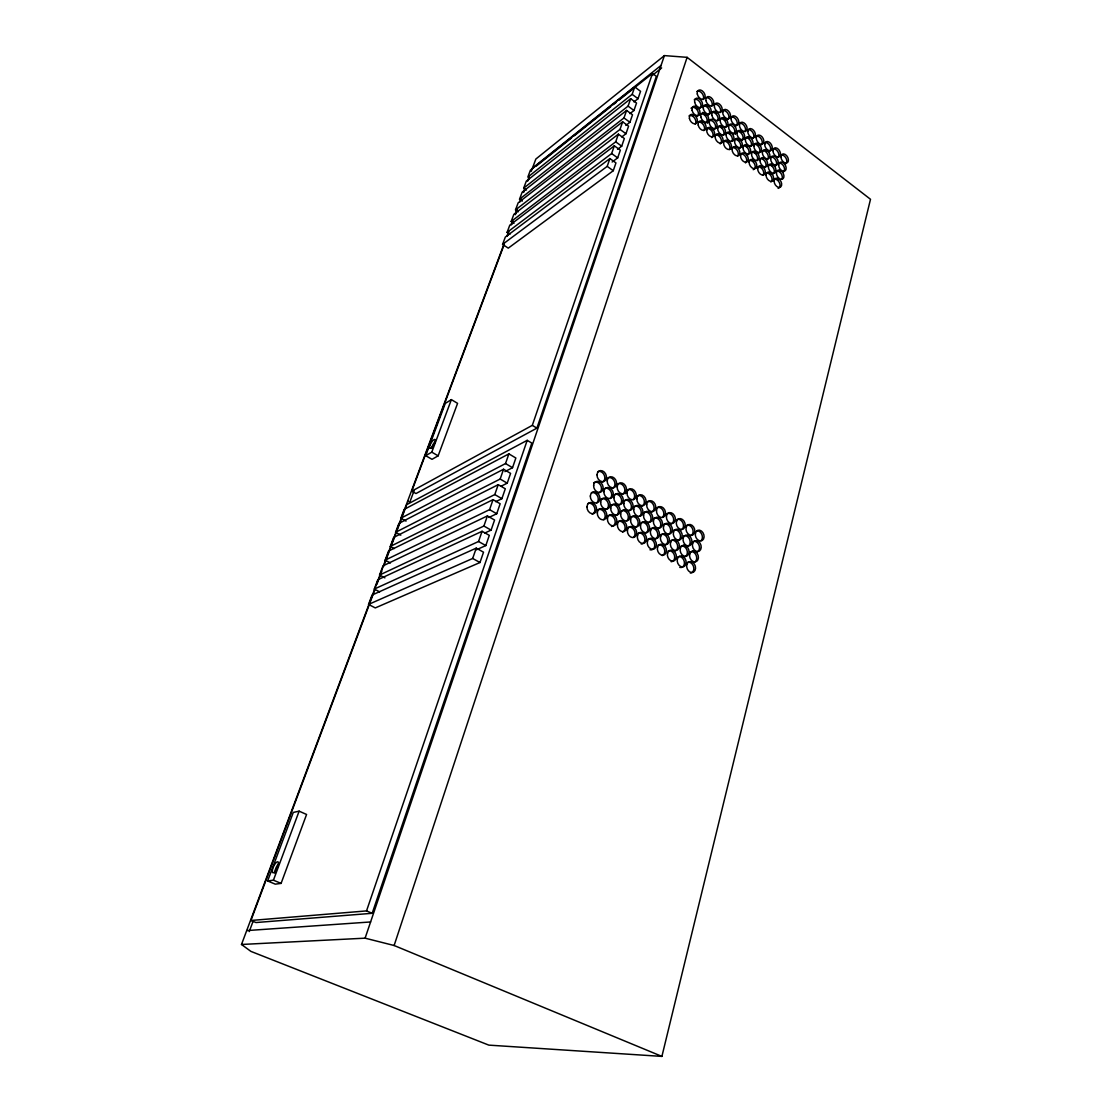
<?xml version="1.0" encoding="UTF-8"?>
<svg xmlns="http://www.w3.org/2000/svg" width="1112" height="1112" viewBox="0 0 1112 1112"><rect width="100%" height="100%" fill="white"/><g stroke="black" fill="none" stroke-linecap="round" stroke-linejoin="round"><path stroke-width="1.5" d="M503.847 244.431L241.499 944.477L250.895 951.385L488.835 1045.127L661.904 1056.4L870.501 199.284L687.105 57.337L664.392 55.6L535.845 159.044L531.244 171.331M661.904 1056.4L394.121 945.506L687.105 57.337M375.078 589.124L250.937 920.486L256.01 922.543L372.186 913.299L531.828 443.104L527.199 440.324L406.728 504.653L383.598 566.383M504.389 243.973L411.774 491.17L415.985 493.547L536.901 428.148L656.344 76.339L652.48 73.406L618.758 100.302M241.499 944.477L365.097 938.167L664.392 55.6M250.937 920.486L366.529 910.909L527.199 440.324M411.774 491.17L532.314 425.354L652.48 73.406M613.268 170.72L615.951 162.908L609.904 158.557L505.307 237.092L502.582 244.362L508.267 248.143L613.268 170.72L607.194 166.369L502.582 244.362M612.156 162.004L617.674 157.89L620.343 150.162L614.324 145.811L509.769 225.208L507.072 232.408L509.894 234.298M617.563 149.3L621.705 146.186L624.332 138.513L618.369 134.163L513.855 214.338L511.172 221.496L513.98 223.387M621.83 136.901L625.973 133.746L628.586 126.156L622.65 121.806L518.178 202.801L515.523 209.89L518.317 211.78M625.834 125.447L629.906 122.292L632.506 114.772L626.598 110.408L522.181 192.154L519.54 199.187L522.32 201.077M629.892 113.66L633.965 110.491L636.537 103.041L630.671 98.676L526.296 181.173L523.683 188.136L526.449 190.041M633.937 101.915L638.024 98.704L640.554 91.323L634.73 86.944L530.41 170.192L527.825 177.114L632.172 94.339L634.73 86.944M479.981 562.519L483.525 552.191L476.242 548.133L372.047 595.059L368.545 604.414L375.286 607.917L479.981 562.519L472.669 558.474L368.545 604.414M476.422 549.773L485.805 545.575L489.308 535.358L482.08 531.286L377.774 579.797L374.299 589.054L379.665 591.876M484.846 533.009L491.101 530.118L494.576 520.027L487.39 515.926L383.001 565.855L379.553 575.029L384.891 577.865M488.891 517.469L496.73 513.744L500.15 503.75L493.033 499.649L388.547 551.065L385.141 560.156L390.423 562.992M495.716 501.693L501.901 498.676L505.293 488.78L498.218 484.665L393.648 537.443L390.284 546.437L394.218 548.577M501.039 486.264L507.225 483.164L510.589 473.378L503.555 469.236L398.916 523.404L395.566 532.314L400.793 535.178M504.904 471.613L512.535 467.693L515.857 458.019L508.879 453.863L404.17 509.393L400.862 518.22L406.047 521.097M607.194 166.369L609.904 158.557M507.072 232.408L611.642 153.539L614.324 145.811M511.172 221.496L615.7 141.836L618.369 134.163M515.523 209.89L620.01 129.395L622.65 121.806M519.54 199.187L623.985 117.941L626.598 110.408M523.683 188.136L628.085 106.126L630.671 98.676M472.669 558.474L476.242 548.133M374.299 589.054L478.549 541.502L482.08 531.286M379.553 575.029L483.901 526.045L487.39 515.926M385.141 560.156L489.572 509.643L493.033 499.649M390.284 546.437L494.798 494.562L498.218 484.665M395.566 532.314L500.164 479.036L503.555 469.236M400.862 518.22L505.529 463.551L508.879 453.863M438.142 455.837L457.574 403.35L451.375 399.625L445.259 403.42L425.701 455.67L432.012 459.325L438.142 455.837L431.79 452.153L425.701 455.67M281.086 883.401L306.578 814.471L299.128 811.162L293.276 812.427L267.644 880.954L275.262 884.151L281.086 883.401L273.427 880.19L267.644 880.954M249.227 931.606L252.883 921.848M414.025 490.892L409.772 502.263L407.659 501.081M431.79 452.153L451.375 399.625M273.427 880.19L299.128 811.162M506.891 236.314L508.712 231.435M511.159 224.944L512.368 221.691M515.412 213.573L516.635 210.321M519.679 202.203L520.889 198.951M523.335 192.459L524.544 189.207M527.588 181.075L528.812 177.837M376.898 584.259L381.777 571.262M507.433 235.841L508.657 232.589M511.701 224.457L512.924 221.205M515.356 214.699L517.177 209.82M523.877 191.931L525.1 188.679M528.144 180.547L529.368 177.294M532.453 168.093L661.084 65.386M536.457 165.938L571.54 137.957M574.237 135.803L610.655 106.766M613.351 104.611L616.048 102.457M652.174 75.491L661.654 67.943M246.697 930.591L370.602 921.959M365.097 938.167L394.121 945.506M366.529 910.909L372.186 913.299M478.549 541.502L485.805 545.575M483.901 526.045L491.101 530.118M489.572 509.643L496.73 513.744M494.798 494.562L501.901 498.676M500.164 479.036L507.225 483.164M505.529 463.551L512.535 467.693M532.314 425.354L536.901 428.148M611.642 153.539L617.674 157.89M615.7 141.836L621.705 146.186M620.01 129.395L625.973 133.746M623.985 117.941L629.906 122.292M628.085 106.126L633.965 110.491M632.172 94.339L638.024 98.704M729.43 149.522A5.115 3.419 58.9 0 1 723.634 143.1A5.115 3.419 58.9 0 1 729.639 141.947A5.115 3.419 58.9 0 1 729.43 149.522A5.101 3.419 58.9 0 0 728.471 143.559A5.101 3.419 58.9 0 0 723.286 141.613M431.637 448.442A5.087 1.598 -59.8 0 1 435.417 441.381M274.984 873.379A6.06 2.015 -65.5 0 1 278.57 863.746M696.918 91.448A5.143 3.419 57.5 0 1 702.172 93.519A5.143 3.419 57.5 0 1 703.006 99.594M708.108 106.738A5.129 3.392 57.8 0 1 706.148 105.251M705.564 98.051A5.129 3.392 57.8 0 1 710.776 100.108A5.129 3.392 57.8 0 1 711.61 106.168M716.559 113.174A5.101 3.378 58 0 1 714.599 111.686M713.348 105.126A5.101 3.378 58 0 1 718.783 106.029A5.101 3.378 58 0 1 720.034 112.59M725.914 119.846A5.087 3.364 58.3 0 1 722.953 118.053M722.355 110.894A5.087 3.364 58.3 0 1 727.873 113.452A5.087 3.364 58.3 0 1 727.693 119.54M730.07 117.9A5.06 3.35 58.6 0 1 730.723 117.288M731.543 116.982A5.06 3.35 58.6 0 1 736.797 120.999A5.06 3.35 58.6 0 1 735.213 126.226M741.593 132.258A5.046 3.322 58.9 0 1 740.592 131.647M739.049 123.654A5.046 3.322 58.9 0 1 744.136 125.628A5.046 3.322 58.9 0 1 744.984 131.633M748.932 137.999A5.032 3.308 59.2 0 1 748.015 137.151M748.195 129.715A5.032 3.308 59.2 0 1 753.116 133.093A5.032 3.308 59.2 0 1 752.657 138.583M759.371 145.352A5.004 3.294 59.5 0 1 758.37 145.046M757.397 144.449A5.004 3.294 59.5 0 1 756.48 143.601M755.84 136.498A5.004 3.294 59.5 0 1 761.22 138.958A5.004 3.294 59.5 0 1 761.094 145.019M766.793 151.468A4.99 3.28 59.7 0 1 765.821 150.871M764.264 142.934A4.99 3.28 59.7 0 1 769.935 145.95A4.99 3.28 59.7 0 1 768.698 151.746M772.534 149.244A4.962 3.253 60 0 1 777.469 151.135A4.962 3.253 60 0 1 778.344 157.098M779.887 155.958A4.948 3.239 60.3 0 1 785.767 157.737A4.948 3.239 60.3 0 1 784.891 164.103M729.764 133.496A5.073 3.364 58.7 0 1 728.833 132.634M727.582 126.073A5.073 3.364 58.7 0 1 733.364 127.435A5.073 3.364 58.7 0 1 733.572 134.093M722.369 127.741A5.101 3.392 58.4 0 1 720.423 126.254M719.825 119.067A5.101 3.392 58.4 0 1 724.996 121.055A5.101 3.392 58.4 0 1 725.844 127.115M779.762 171.415A4.962 3.266 60.4 0 1 778.859 170.581M777.594 164.103A4.962 3.266 60.4 0 1 783.14 165.327A4.962 3.266 60.4 0 1 783.404 171.929M706.551 115.287A5.143 3.419 57.8 0 1 704.494 114.341M703.548 113.466A5.143 3.419 57.8 0 1 702.742 112.395M702.297 106.849A5.143 3.419 57.8 0 1 708.205 108.281A5.143 3.419 57.8 0 1 708.372 114.967M772.743 165.938A4.976 3.28 60.1 0 1 771.756 165.354M770.199 157.39A4.976 3.28 60.1 0 1 775.856 160.378A4.976 3.28 60.1 0 1 774.633 166.202M711.444 112.701A5.115 3.405 58.1 0 1 716.656 114.717A5.115 3.405 58.1 0 1 717.49 120.777M756.98 153.539A5.018 3.308 59.5 0 1 755.006 152.636M753.449 144.657A5.018 3.308 59.5 0 1 758.857 147.104A5.018 3.308 59.5 0 1 758.718 153.192M697.891 108.712A5.157 3.433 57.5 0 1 694.861 106.877M694.277 99.635A5.157 3.433 57.5 0 1 699.948 102.248A5.157 3.433 57.5 0 1 699.726 108.406M763.457 159.058A5.004 3.294 59.8 0 1 762.554 158.21M761.915 151.093A5.004 3.294 59.8 0 1 767.28 153.512A5.004 3.294 59.8 0 1 767.155 159.6M739.132 140.446A5.06 3.35 59 0 1 738.132 139.848M735.366 134.357A5.06 3.35 59 0 1 735.532 133.301M736.589 131.828A5.06 3.35 59 0 1 742.385 134.899A5.06 3.35 59 0 1 741.092 140.751M747.5 146.798A5.046 3.336 59.3 0 1 746.499 146.2M744.317 138.805A5.046 3.336 59.3 0 1 749.613 139.612A5.046 3.336 59.3 0 1 750.878 146.145M712.528 129.743A5.129 3.419 58.2 0 1 710.471 128.811M707.663 123.251A5.129 3.419 58.2 0 1 707.844 122.181M708.942 120.694A5.129 3.419 58.2 0 1 714.543 123.251A5.129 3.419 58.2 0 1 714.349 129.423M753.658 161.24A5.032 3.336 59.6 0 1 751.74 159.808M751.114 152.636A5.032 3.336 59.6 0 1 756.16 154.526A5.032 3.336 59.6 0 1 757.022 160.573M741.94 146.798A5.046 3.35 59.4 0 1 748.042 148.647A5.046 3.35 59.4 0 1 747.083 155.096M735.727 147.868A5.073 3.378 59.1 0 1 734.796 147.006M734.184 139.806A5.073 3.378 59.1 0 1 739.675 142.294A5.073 3.378 59.1 0 1 739.522 148.438M762.137 167.648A5.018 3.322 59.9 0 1 760.247 166.216M760.399 158.738A5.018 3.322 59.9 0 1 765.306 162.06A5.018 3.322 59.9 0 1 764.861 167.592M771.45 174.223A4.99 3.294 60.2 0 1 768.573 172.513M767.919 165.368A4.99 3.294 60.2 0 1 773.285 167.759A4.99 3.294 60.2 0 1 773.174 173.861M693.235 115.801A5.171 3.461 57.6 0 1 692.276 114.911M691.025 108.267A5.171 3.461 57.6 0 1 697.015 109.699A5.171 3.461 57.6 0 1 697.168 116.44M729.361 142.447A5.087 3.392 58.8 0 1 727.331 141.53M725.788 133.454A5.087 3.392 58.8 0 1 730.945 135.414A5.087 3.392 58.8 0 1 731.793 141.488M701.95 122.376A5.157 3.447 57.9 0 1 701.005 121.5M699.754 114.856A5.157 3.447 57.9 0 1 705.689 116.273A5.157 3.447 57.9 0 1 705.856 123.001M719.909 135.775A5.115 3.405 58.5 0 1 718.894 135.164M716.684 127.685A5.115 3.405 58.5 0 1 717.351 127.06M718.185 126.74A5.115 3.405 58.5 0 1 722.925 129.604A5.115 3.405 58.5 0 1 723.384 135.136M778.497 179.991A4.976 3.28 60.5 0 1 777.524 179.407M775.342 172.068A4.976 3.28 60.5 0 1 780.499 172.791A4.976 3.28 60.5 0 1 781.792 179.282M714.168 135.845A5.129 3.433 58.6 0 1 720.034 137.193A5.129 3.433 58.6 0 1 720.228 143.934M697.822 122.417A5.171 3.461 58 0 1 703.118 124.433A5.171 3.461 58 0 1 703.952 130.577M689.079 115.829A5.185 3.489 57.7 0 1 694.402 117.858A5.185 3.489 57.7 0 1 695.236 124.016M731.071 148.591A5.087 3.392 59.2 0 1 736.45 149.383A5.087 3.392 59.2 0 1 737.729 155.986M748.723 160.781A5.046 3.364 59.8 0 1 754.492 163.784A5.046 3.364 59.8 0 1 753.213 169.691M706.384 128.867A5.143 3.447 58.3 0 1 712.014 131.411A5.143 3.447 58.3 0 1 711.805 137.61M773.66 179.574A4.99 3.308 60.6 0 1 779.317 182.507A4.99 3.308 60.6 0 1 778.108 188.401M756.619 167.829A5.032 3.336 60 0 1 757.244 167.203M758.05 166.869A5.032 3.336 60 0 1 762.651 169.608A5.032 3.336 60 0 1 763.152 175.112M765.598 173.5A5.004 3.322 60.3 0 1 770.977 175.891A5.004 3.322 60.3 0 1 770.866 182.02M740.161 154.318A5.06 3.378 59.5 0 1 745.638 156.778A5.06 3.378 59.5 0 1 745.499 162.936M668.117 550.996A5.657 4.337 69.6 0 1 674.428 555.305A5.657 4.337 69.6 0 1 671.161 561.755M606.554 517.038A5.769 4.531 67.2 0 1 614.422 518.609A5.769 4.531 67.2 0 1 611.461 526.49M597.283 510.13A5.796 4.559 66.8 0 1 604.011 511.993A5.796 4.559 66.8 0 1 603.594 519.707M671.092 540.418A5.629 4.309 69.2 0 1 677.152 544.046A5.629 4.309 69.2 0 1 675.234 550.899M606.693 499.149A5.755 4.49 66 0 1 605.47 498.607M603.038 489.878A5.755 4.49 66 0 1 603.844 488.974M604.872 488.39A5.755 4.49 66 0 1 610.891 491.518A5.755 4.49 66 0 1 610.099 498.496M675.874 540.613A5.616 4.281 68.8 0 1 674.72 540.112M673.052 530.646A5.616 4.281 68.8 0 1 680.044 533.704A5.616 4.281 68.8 0 1 677.041 540.738M653.189 518.692A5.657 4.337 68.1 0 1 660.528 522.487A5.657 4.337 68.1 0 1 656.024 528.714M654.857 528.2A5.657 4.337 68.1 0 1 653.773 527.366M658.123 545.061A5.671 4.365 69.2 0 1 664.253 548.702A5.671 4.365 69.2 0 1 662.293 555.611M617.313 522.014A5.755 4.504 67.6 0 1 624.318 524.475A5.755 4.504 67.6 0 1 622.539 532.12M686.382 563.006A5.616 4.281 70.2 0 1 693.332 565.966A5.616 4.281 70.2 0 1 690.357 573.111M677.903 556.806A5.629 4.309 69.9 0 1 684.339 561.81A5.629 4.309 69.9 0 1 679.766 567.412M593.613 482.817A5.769 4.531 65.6 0 1 601.258 486.792A5.769 4.531 65.6 0 1 596.463 493.019M623.373 521.514A5.727 4.462 67.2 0 1 622.178 520.986M621.538 510.769A5.727 4.462 67.2 0 1 627.502 513.841A5.727 4.462 67.2 0 1 626.751 520.833M631.449 516.691A5.713 4.434 67.7 0 1 637.913 521.125A5.713 4.434 67.7 0 1 634.493 527.547M629.656 518.192A5.713 4.434 67.7 0 1 630.448 517.288M599.785 500.358A5.769 4.531 66.4 0 1 607.68 501.971A5.769 4.531 66.4 0 1 604.692 509.81M660.18 535.067A5.657 4.337 68.8 0 1 667.256 538.125A5.657 4.337 68.8 0 1 664.198 545.227M665.977 534.677A5.629 4.309 68.4 0 1 664.809 534.163M663.155 524.683A5.629 4.309 68.4 0 1 669.883 527.088A5.629 4.309 68.4 0 1 668.256 534.58M636.384 516.941A5.685 4.406 67.3 0 1 635.202 516.427M633.548 506.863A5.685 4.406 67.3 0 1 640.067 508.698A5.685 4.406 67.3 0 1 639.72 516.274M588.012 503.416A5.81 4.587 66.3 0 1 594.447 507.239A5.81 4.587 66.3 0 1 592.265 514.217M648.087 539.098A5.685 4.406 68.8 0 1 654.662 544.185A5.685 4.406 68.8 0 1 649.936 549.801M646.322 540.613A5.685 4.406 68.8 0 1 647.101 539.695M638.191 533.218A5.713 4.434 68.4 0 1 644.64 537.61A5.713 4.434 68.4 0 1 641.235 544.088M650.172 529.09A5.671 4.378 68.4 0 1 656.997 531.494A5.671 4.378 68.4 0 1 655.329 539.042M643.375 512.785A5.671 4.378 67.7 0 1 650.52 515.898A5.671 4.378 67.7 0 1 647.406 522.974M627.279 527.936A5.727 4.462 68 0 1 633.854 529.729A5.727 4.462 68 0 1 633.492 537.388M610.641 505.446A5.755 4.49 66.8 0 1 617.66 507.948A5.755 4.49 66.8 0 1 615.867 515.551M646.503 502.151A5.643 4.337 67.3 0 1 653.3 504.626A5.643 4.337 67.3 0 1 651.632 512.09M614.853 494.409A5.727 4.462 66.5 0 1 621.372 498.899A5.727 4.462 66.5 0 1 617.897 505.279M613.032 495.882A5.727 4.462 66.5 0 1 613.838 494.979M692.095 562.394A5.602 4.253 69.8 0 1 690.955 561.907M690.218 551.858A5.602 4.253 69.8 0 1 696.195 555.444A5.602 4.253 69.8 0 1 694.333 562.269M641.304 522.598A5.685 4.406 68 0 1 647.49 526.296A5.685 4.406 68 0 1 645.488 533.176M625.347 493.645A5.685 4.406 66.5 0 1 625.583 492.31M626.904 490.253A5.685 4.406 66.5 0 1 633.423 492.143A5.685 4.406 66.5 0 1 633.075 499.691M659.096 518.053A5.629 4.309 67.7 0 1 657.929 517.539M656.275 508.087A5.629 4.309 67.7 0 1 662.655 509.894A5.629 4.309 67.7 0 1 662.349 517.4M593.183 503.541A5.796 4.559 65.9 0 1 591.959 503.013M591.362 492.713A5.796 4.559 65.9 0 1 597.45 495.855A5.796 4.559 65.9 0 1 596.644 502.888M682.698 556.806A5.616 4.281 69.5 0 1 681.559 556.32M680.836 546.242A5.616 4.281 69.5 0 1 686.855 549.842A5.616 4.281 69.5 0 1 684.964 556.695M693.791 551.538A5.574 4.226 69.5 0 1 692.748 550.718M693.054 541.544A5.574 4.226 69.5 0 1 699.24 545.811A5.574 4.226 69.5 0 1 696.084 552.15M625.319 510.505A5.713 4.434 66.9 0 1 624.221 509.657M622.887 501.818A5.713 4.434 66.9 0 1 623.679 500.914M624.68 500.33A5.713 4.434 66.9 0 1 630.921 504.097A5.713 4.434 66.9 0 1 628.878 510.95M683.713 535.914A5.588 4.253 69.2 0 1 690.093 540.918A5.588 4.253 69.2 0 1 685.576 546.423M684.436 545.923A5.588 4.253 69.2 0 1 683.38 545.102M616.298 485.207A5.713 4.434 66.1 0 1 617.09 484.318M618.105 483.748A5.713 4.434 66.1 0 1 624.36 487.542A5.713 4.434 66.1 0 1 622.289 494.353M636.731 496.216A5.671 4.378 66.9 0 1 644.126 500.094A5.671 4.378 66.9 0 1 639.553 506.252M697.029 530.771A5.56 4.198 69.1 0 1 701.88 534.594A5.56 4.198 69.1 0 1 700.977 540.752M677 519.499A5.588 4.253 68.4 0 1 683.004 523.14A5.588 4.253 68.4 0 1 681.114 529.896M685.701 525.934A5.574 4.226 68.8 0 1 692.317 528.311A5.574 4.226 68.8 0 1 690.747 535.72M665.421 514.981A5.616 4.281 68.1 0 1 672.885 516.51A5.616 4.281 68.1 0 1 670.175 524.183M598.006 471.544A5.755 4.49 65.2 0 1 604.344 475.394A5.755 4.49 65.2 0 1 602.217 482.233M608.181 477.715A5.727 4.462 65.7 0 1 614.714 482.247A5.727 4.462 65.7 0 1 611.211 488.571M606.346 479.175A5.727 4.462 65.7 0 1 607.152 478.285M697.293 93.992A5.157 3.419 57.5 0 0 703.91 99.037A5.157 3.419 57.5 0 0 702.367 90.948A5.157 3.419 57.5 0 0 697.293 93.992M705.953 100.608A5.129 3.392 57.8 0 0 712.528 105.626A5.129 3.392 57.8 0 0 710.985 97.55A5.129 3.392 57.8 0 0 705.953 100.608M714.432 107.086A5.115 3.378 58.1 0 0 720.965 112.062A5.115 3.378 58.1 0 0 719.408 104.014A5.115 3.378 58.1 0 0 714.432 107.086M722.689 112.284A5.087 3.364 58.3 0 0 728.457 118.734A5.087 3.364 58.3 0 0 728.666 111.242A5.087 3.364 58.3 0 0 722.689 112.284M731.071 118.692A5.073 3.35 58.6 0 0 736.811 125.1A5.073 3.35 58.6 0 0 737.006 117.636A5.073 3.35 58.6 0 0 731.071 118.692M739.424 125.072A5.046 3.322 58.9 0 0 745.137 131.452A5.046 3.322 58.9 0 0 745.304 124.002A5.046 3.322 58.9 0 0 739.424 125.072M747.778 131.452A5.032 3.308 59.2 0 0 753.449 137.805A5.032 3.308 59.2 0 0 753.616 130.368A5.032 3.308 59.2 0 0 747.778 131.452M756.257 137.944A5.018 3.294 59.5 0 0 761.901 144.254A5.018 3.294 59.5 0 0 762.054 136.832A5.018 3.294 59.5 0 0 756.257 137.944M764.708 144.393A4.99 3.28 59.7 0 0 770.31 150.676A4.99 3.28 59.7 0 0 770.449 143.253A4.99 3.28 59.7 0 0 764.708 144.393M772.979 150.718A4.976 3.253 60 0 0 778.567 156.973A4.976 3.253 60 0 0 778.678 149.564A4.976 3.253 60 0 0 772.979 150.718M780.971 156.82A4.962 3.239 60.3 0 0 786.518 163.047A4.962 3.239 60.3 0 0 786.629 155.652A4.962 3.239 60.3 0 0 780.971 156.82M778.664 164.979A4.976 3.266 60.4 0 0 784.238 171.22A4.976 3.266 60.4 0 0 784.349 163.784A4.976 3.266 60.4 0 0 778.664 164.979M770.658 158.891A4.99 3.28 60.1 0 0 776.259 165.16A4.99 3.28 60.1 0 0 776.384 157.709A4.99 3.28 60.1 0 0 770.658 158.891M762.346 152.566A5.004 3.294 59.8 0 0 767.975 158.863A5.004 3.294 59.8 0 0 768.114 151.399A5.004 3.294 59.8 0 0 762.346 152.566M753.866 146.117A5.032 3.308 59.6 0 0 759.524 152.441A5.032 3.308 59.6 0 0 759.677 144.977A5.032 3.308 59.6 0 0 753.866 146.117M745.346 139.639A5.046 3.336 59.3 0 0 751.045 146.006A5.046 3.336 59.3 0 0 751.212 138.513A5.046 3.336 59.3 0 0 745.346 139.639M736.964 133.259A5.06 3.35 59 0 0 742.691 139.653A5.06 3.35 59 0 0 742.872 132.161A5.06 3.35 59 0 0 736.964 133.259M728.568 126.893A5.087 3.364 58.7 0 0 734.337 133.301A5.087 3.364 58.7 0 0 734.532 125.795A5.087 3.364 58.7 0 0 728.568 126.893M720.159 120.485A5.101 3.392 58.4 0 0 725.941 126.935A5.101 3.392 58.4 0 0 726.15 119.415A5.101 3.392 58.4 0 0 720.159 120.485M711.861 115.287A5.129 3.405 58.1 0 0 718.422 120.263A5.129 3.405 58.1 0 0 716.865 112.187A5.129 3.405 58.1 0 0 711.861 115.287M703.354 108.823A5.143 3.419 57.8 0 0 709.956 113.827A5.143 3.419 57.8 0 0 708.4 105.723A5.143 3.419 57.8 0 0 703.354 108.823M776.426 172.972A4.99 3.28 60.5 0 0 782.014 179.227A4.99 3.28 60.5 0 0 782.125 171.748A4.99 3.28 60.5 0 0 776.426 172.972M768.378 166.883A5.004 3.294 60.2 0 0 773.994 173.152A5.004 3.294 60.2 0 0 774.119 165.674A5.004 3.294 60.2 0 0 768.378 166.883M760.024 160.559A5.018 3.322 59.9 0 0 765.682 166.869A5.018 3.322 59.9 0 0 765.821 159.377A5.018 3.322 59.9 0 0 760.024 160.559M751.517 154.123A5.046 3.336 59.7 0 0 757.202 160.462A5.046 3.336 59.7 0 0 757.355 152.956A5.046 3.336 59.7 0 0 751.517 154.123M742.969 147.66A5.06 3.35 59.4 0 0 748.682 154.026A5.06 3.35 59.4 0 0 748.862 146.506A5.06 3.35 59.4 0 0 742.969 147.66M734.546 141.28A5.073 3.378 59.1 0 0 740.3 147.674A5.073 3.378 59.1 0 0 740.481 140.14A5.073 3.378 59.1 0 0 734.546 141.28M726.136 134.913A5.101 3.392 58.8 0 0 731.904 141.335A5.101 3.392 58.8 0 0 732.113 133.787A5.101 3.392 58.8 0 0 726.136 134.913M717.671 128.505A5.115 3.405 58.5 0 0 723.481 134.969A5.115 3.405 58.5 0 0 723.703 127.407A5.115 3.405 58.5 0 0 717.671 128.505M709.247 122.125A5.143 3.419 58.2 0 0 715.086 128.617A5.143 3.419 58.2 0 0 715.322 121.055A5.143 3.419 58.2 0 0 709.247 122.125M700.81 116.857A5.157 3.447 57.9 0 0 707.427 121.861A5.157 3.447 57.9 0 0 705.884 113.73A5.157 3.447 57.9 0 0 700.81 116.857M774.133 181.131A4.99 3.308 60.6 0 0 779.734 187.372A4.99 3.308 60.6 0 0 779.859 179.866A4.99 3.308 60.6 0 0 774.133 181.131M766.043 175.043A5.018 3.322 60.3 0 0 771.686 181.325A5.018 3.322 60.3 0 0 771.825 173.792A5.018 3.322 60.3 0 0 766.043 175.043M757.675 168.732A5.032 3.336 60.1 0 0 763.346 175.043A5.032 3.336 60.1 0 0 763.485 167.509A5.032 3.336 60.1 0 0 757.675 168.732M749.127 162.296A5.06 3.364 59.8 0 0 754.826 168.635A5.06 3.364 59.8 0 0 754.992 161.087A5.06 3.364 59.8 0 0 749.127 162.296M740.536 155.833A5.073 3.378 59.5 0 0 746.277 162.199A5.073 3.378 59.5 0 0 746.458 154.637A5.073 3.378 59.5 0 0 740.536 155.833M732.085 149.467A5.087 3.392 59.2 0 0 737.854 155.861A5.087 3.392 59.2 0 0 738.048 148.285A5.087 3.392 59.2 0 0 732.085 149.467M715.141 136.693A5.129 3.433 58.6 0 0 720.979 143.156A5.129 3.433 58.6 0 0 721.202 135.567A5.129 3.433 58.6 0 0 715.141 136.693M706.676 130.326A5.157 3.447 58.3 0 0 712.542 136.818A5.157 3.447 58.3 0 0 712.792 129.214A5.157 3.447 58.3 0 0 706.676 130.326M698.211 125.072A5.171 3.461 58 0 0 704.855 130.062A5.171 3.461 58 0 0 703.312 121.903A5.171 3.461 58 0 0 698.211 125.072M689.426 118.456A5.199 3.489 57.7 0 0 696.126 123.488A5.199 3.489 57.7 0 0 694.583 115.3A5.199 3.489 57.7 0 0 689.426 118.456M692.067 110.255A5.185 3.461 57.6 0 0 698.739 115.287A5.185 3.461 57.6 0 0 697.196 107.127A5.185 3.461 57.6 0 0 692.067 110.255M694.652 102.207A5.171 3.433 57.6 0 0 701.297 107.252A5.171 3.433 57.6 0 0 699.754 99.121A5.171 3.433 57.6 0 0 694.652 102.207M695.5 532.995A5.56 4.198 69.1 0 0 700.685 540.932A5.56 4.198 69.1 0 0 702.923 532.648A5.56 4.198 69.1 0 0 695.5 532.995M692.595 543.573A5.588 4.226 69.5 0 0 697.794 551.524A5.588 4.226 69.5 0 0 700.06 543.198A5.588 4.226 69.5 0 0 692.595 543.573M689.76 553.929A5.602 4.253 69.8 0 0 694.972 561.907A5.602 4.253 69.8 0 0 697.252 553.512A5.602 4.253 69.8 0 0 689.76 553.929M686.855 564.507A5.629 4.281 70.2 0 0 692.081 572.513A5.629 4.281 70.2 0 0 694.375 564.062A5.629 4.281 70.2 0 0 686.855 564.507M686.173 527.338A5.588 4.226 68.8 0 0 691.372 535.303A5.588 4.226 68.8 0 0 693.652 527.018A5.588 4.226 68.8 0 0 686.173 527.338M683.227 537.93A5.602 4.253 69.1 0 0 688.453 545.923A5.602 4.253 69.1 0 0 690.747 537.569A5.602 4.253 69.1 0 0 683.227 537.93M680.335 548.299A5.616 4.281 69.5 0 0 685.576 556.32A5.616 4.281 69.5 0 0 687.883 547.91A5.616 4.281 69.5 0 0 680.335 548.299M677.389 558.905A5.643 4.309 69.9 0 0 682.657 566.925A5.643 4.309 69.9 0 0 684.978 558.46A5.643 4.309 69.9 0 0 677.389 558.905M676.485 521.458A5.602 4.253 68.4 0 0 681.725 529.465A5.602 4.253 68.4 0 0 684.033 521.167A5.602 4.253 68.4 0 0 676.485 521.458M673.497 532.078A5.616 4.281 68.8 0 0 678.751 540.098A5.616 4.281 68.8 0 0 681.072 531.731A5.616 4.281 68.8 0 0 673.497 532.078M670.564 542.461A5.643 4.309 69.2 0 0 675.832 550.51A5.643 4.309 69.2 0 0 678.181 542.086A5.643 4.309 69.2 0 0 670.564 542.461M667.575 553.081A5.657 4.337 69.6 0 0 672.857 561.143A5.657 4.337 69.6 0 0 675.22 552.664A5.657 4.337 69.6 0 0 667.575 553.081M666.408 516.802A5.616 4.281 68.1 0 0 672.968 523.279A5.616 4.281 68.1 0 0 673.316 514.091A5.616 4.281 68.1 0 0 666.408 516.802M663.572 526.101A5.643 4.309 68.4 0 0 668.84 534.149A5.643 4.309 68.4 0 0 671.203 525.781A5.643 4.309 68.4 0 0 663.572 526.101M660.597 536.512A5.657 4.337 68.8 0 0 665.893 544.574A5.657 4.337 68.8 0 0 668.27 536.151A5.657 4.337 68.8 0 0 660.597 536.512M657.553 547.132A5.685 4.378 69.2 0 0 662.877 555.236A5.685 4.378 69.2 0 0 665.268 546.743A5.685 4.378 69.2 0 0 657.553 547.132M656.469 510.783A5.643 4.309 67.7 0 0 663.072 517.302A5.643 4.309 67.7 0 0 663.433 508.087A5.643 4.309 67.7 0 0 656.469 510.783M653.383 521.431A5.657 4.351 68.1 0 0 660.014 527.95A5.657 4.351 68.1 0 0 660.389 518.678A5.657 4.351 68.1 0 0 653.383 521.431M650.562 530.521A5.685 4.378 68.4 0 0 655.885 538.625A5.685 4.378 68.4 0 0 658.304 530.174A5.685 4.378 68.4 0 0 650.562 530.521M647.476 541.169A5.699 4.406 68.8 0 0 652.827 549.286A5.699 4.406 68.8 0 0 655.26 540.779A5.699 4.406 68.8 0 0 647.476 541.169M646.67 504.848A5.657 4.351 67.3 0 0 653.314 511.395A5.657 4.351 67.3 0 0 653.689 502.165A5.657 4.351 67.3 0 0 646.67 504.848M643.528 515.509A5.671 4.378 67.7 0 0 650.2 522.07A5.671 4.378 67.7 0 0 650.603 512.785A5.671 4.378 67.7 0 0 643.528 515.509M640.456 525.962A5.699 4.406 68 0 0 647.17 532.509A5.699 4.406 68 0 0 647.573 523.182A5.699 4.406 68 0 0 640.456 525.962M637.551 535.275A5.713 4.434 68.4 0 0 642.917 543.434A5.713 4.434 68.4 0 0 645.391 534.914A5.713 4.434 68.4 0 0 637.551 535.275M636.856 498.913A5.671 4.378 66.9 0 0 643.542 505.487A5.671 4.378 66.9 0 0 643.959 496.244A5.671 4.378 66.9 0 0 636.856 498.913M633.687 509.588A5.699 4.406 67.3 0 0 640.401 516.177A5.699 4.406 67.3 0 0 640.818 506.863A5.699 4.406 67.3 0 0 633.687 509.588M630.56 520.055A5.713 4.434 67.7 0 0 637.315 526.643A5.713 4.434 67.7 0 0 637.732 517.288A5.713 4.434 67.7 0 0 630.56 520.055M627.39 530.744A5.741 4.462 68 0 0 634.16 537.332A5.741 4.462 68 0 0 634.591 527.922A5.741 4.462 68 0 0 627.39 530.744M627.001 492.936A5.699 4.406 66.5 0 0 633.729 499.552A5.699 4.406 66.5 0 0 634.16 490.281A5.699 4.406 66.5 0 0 627.001 492.936M623.776 503.639A5.713 4.434 66.9 0 0 630.532 510.255A5.713 4.434 66.9 0 0 630.977 500.928A5.713 4.434 66.9 0 0 623.776 503.639M620.621 514.119A5.741 4.462 67.2 0 0 627.404 520.736A5.741 4.462 67.2 0 0 627.849 511.353A5.741 4.462 67.2 0 0 620.621 514.119M617.396 524.822A5.755 4.504 67.6 0 0 624.207 531.439A5.755 4.504 67.6 0 0 624.666 522.014A5.755 4.504 67.6 0 0 617.396 524.822M617.174 486.986A5.713 4.434 66.1 0 0 623.943 493.631A5.713 4.434 66.1 0 0 624.388 484.345A5.713 4.434 66.1 0 0 617.174 486.986M613.907 497.703A5.741 4.462 66.5 0 0 620.704 504.348A5.741 4.462 66.5 0 0 621.163 495.007A5.741 4.462 66.5 0 0 613.907 497.703M610.697 508.198A5.755 4.504 66.8 0 0 617.521 514.842A5.755 4.504 66.8 0 0 617.994 505.446A5.755 4.504 66.8 0 0 610.697 508.198M607.416 518.915A5.782 4.531 67.2 0 0 614.283 525.573A5.782 4.531 67.2 0 0 614.755 516.107A5.782 4.531 67.2 0 0 607.416 518.915M607.208 480.954A5.741 4.462 65.7 0 0 614.019 487.626A5.741 4.462 65.7 0 0 614.491 478.313A5.741 4.462 65.7 0 0 607.208 480.954M603.885 491.671A5.755 4.504 66 0 0 610.724 498.357A5.755 4.504 66 0 0 611.211 489.002A5.755 4.504 66 0 0 603.885 491.671M600.633 502.193A5.782 4.531 66.4 0 0 607.5 508.879A5.782 4.531 66.4 0 0 608 499.455A5.782 4.531 66.4 0 0 600.633 502.193M597.311 512.924A5.796 4.559 66.8 0 0 604.219 519.61A5.796 4.559 66.8 0 0 604.706 510.13A5.796 4.559 66.8 0 0 597.311 512.924M597.005 474.768A5.755 4.49 65.2 0 0 603.858 481.482A5.755 4.49 65.2 0 0 604.344 472.155A5.755 4.49 65.2 0 0 597.005 474.768M593.627 485.513A5.782 4.531 65.6 0 0 600.522 492.227A5.782 4.531 65.6 0 0 601.022 482.844A5.782 4.531 65.6 0 0 593.627 485.513M590.333 496.035A5.796 4.559 65.9 0 0 597.241 502.763A5.796 4.559 65.9 0 0 597.756 493.311A5.796 4.559 65.9 0 0 590.333 496.035M586.955 506.78A5.824 4.601 66.3 0 0 593.905 513.508A5.824 4.601 66.3 0 0 594.42 504.014A5.824 4.601 66.3 0 0 586.955 506.78M432.29 446.815A5.087 1.585 -59.8 0 0 435.014 439.49A5.087 1.585 -59.8 0 0 429.983 445.314A5.087 1.585 -59.8 0 0 432.29 446.815M275.581 870.988A6.074 2.015 -65.4 0 0 278.014 861.842A6.074 2.015 -65.4 0 0 272.621 869.111A6.074 2.015 -65.4 0 0 275.581 870.988"/></g></svg>
